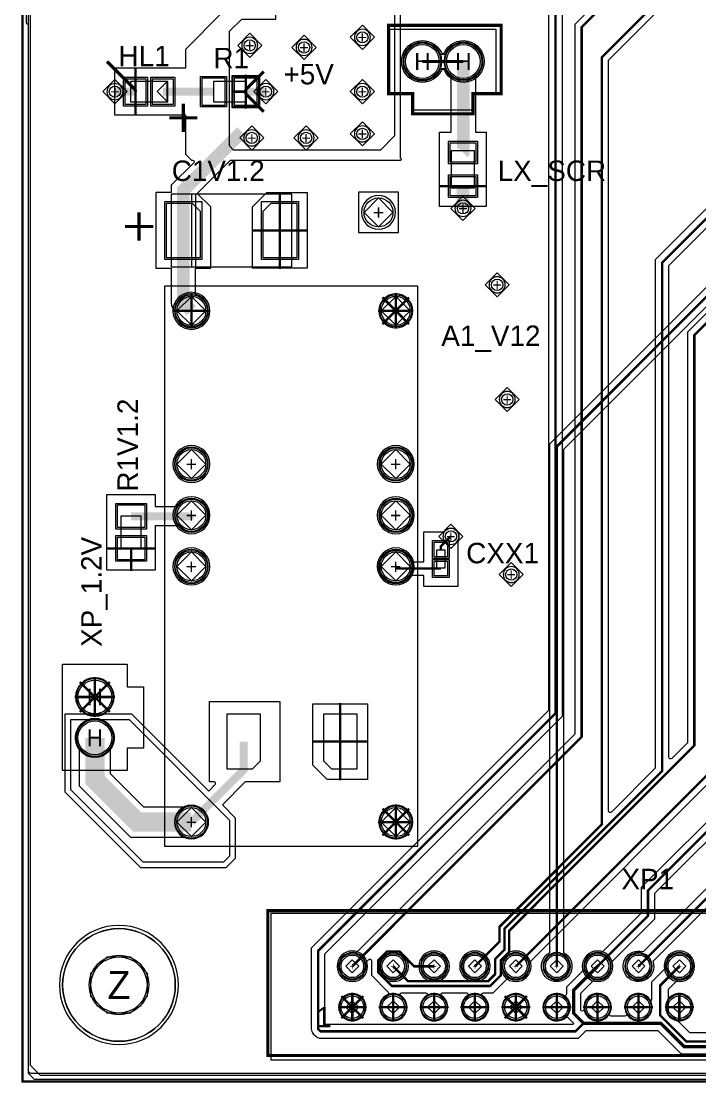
# Model space of a CAD drawing. Extents: x 0 to 245, y 0 to 119.
# Drawn here: x -0.1 to 42.1, y -0.2 to 65.8 of the extents above; entities that cross this region are included whole.
import ezdxf
from ezdxf.enums import TextEntityAlignment as Align

# ---------------------------------------------------------------- set-up
doc = ezdxf.new("R2010")
doc.units = 0
for name, color, linetype in [('BOARD_GEOMETRY_OUTLINE', 2, 'CONTINUOUS'), ('BOARD_GEOMETRY_SOLDERMASK_TOP', 1, 'CONTINUOUS'), ('ETCH_BOTTOM', 6, 'CONTINUOUS'), ('ETCH_GND', 4, 'CONTINUOUS'), ('ETCH_PWR', 5, 'CONTINUOUS'), ('ETCH_TOP', 3, 'CONTINUOUS'), ('MANUFACTURING_NCLEGEND-1-4', 9, 'CONTINUOUS'), ('MANUFACTURING_NO_PROBE_TOP', 7, 'CONTINUOUS'), ('PACKAGE_GEOMETRY_ASSEMBLY_TOP', 11, 'CONTINUOUS'), ('PIN_BOTTOM', 20, 'CONTINUOUS'), ('PIN_GND', 18, 'CONTINUOUS'), ('PIN_PWR', 19, 'CONTINUOUS'), ('PIN_SOLDERMASK_TOP', 16, 'CONTINUOUS'), ('PIN_TOP', 17, 'CONTINUOUS'), ('REF_DES_SILKSCREEN_TOP', 21, 'CONTINUOUS'), ('ROUTE_KEEPOUT_ALL', 23, 'CONTINUOUS'), ('VIA_CLASS_BOTTOM', 31, 'CONTINUOUS'), ('VIA_CLASS_GND', 29, 'CONTINUOUS'), ('VIA_CLASS_PWR', 30, 'CONTINUOUS'), ('VIA_CLASS_TOP', 28, 'CONTINUOUS')]:
    doc.layers.add(name, color=color, linetype=linetype)

# ---------------------------------------------------------------- blocks, each defined once
blk = doc.blocks.new('FIGURE_DIAMOND')
at = {"layer": 'CDN_FIGURES'}
blk.add_lwpolyline([(-0.5, 0), (0, 0.5), (0.5, 0), (0, -0.5)], close=True, dxfattribs=at)
blk = doc.blocks.new('FIGURE_CIRCLE')
at = {"layer": 'CDN_FIGURES'}
blk.add_circle((0, 0), 0.5, dxfattribs=at)
blk = doc.blocks.new('FIGURE_OCT')
at = {"layer": 'CDN_FIGURES'}
blk.add_lwpolyline([(-0.5, -0.2071), (-0.5, 0.2071), (-0.2071, 0.5), (0.2071, 0.5), (0.5, 0.2071), (0.5, -0.2071), (0.2071, -0.5), (-0.2071, -0.5)], close=True, dxfattribs=at)

msp = doc.modelspace()

# ---------------------------------------------------------------- linework, layer by layer
at = {"layer": 'BOARD_GEOMETRY_OUTLINE', "const_width": 0.15}
msp.add_lwpolyline([(112.2, 118.08), (0, 118.08), (0, -0.12), (112.2, -0.12)], close=True, dxfattribs=at)
at = {"layer": 'BOARD_GEOMETRY_SOLDERMASK_TOP'}
msp.add_lwpolyline([(20.875, 55.125), (20.875, 52.625), (23.375, 52.625), (23.375, 55.125)], close=True, dxfattribs=at)
msp.add_lwpolyline([(20.875, 55.125), (20.875, 52.625), (23.375, 52.625), (23.375, 55.125)], close=True, dxfattribs=at)
at = {"layer": 'ETCH_BOTTOM'}
msp.add_lwpolyline([(72.5249, 0.375), (0.5, 0.375), (0.375, 0.5), (0.375, 78.1499), (17.1001, 78.1499), (19.3999, 75.8501), (19.3999, 67.48), (19.5, 67.3799), (19.5, 67.125), (20.125, 66.5), (20.3799, 66.5), (20.48, 66.3999), (31.145, 66.3999), (31.2451, 66.5), (31.375, 66.5), (34.75, 69.875), (34.75, 108.625), (37.0249, 110.8999), (62.1001, 110.8999)], dxfattribs=at)
for points in [[(14.125, 64.7501, 1), (14.125, 63.7499, 1)], [(21.125, 65.2501, 1), (21.125, 64.2499, 1)], [(17.5, 64.6251, 1), (17.5, 63.6249, 1)], [(26.0331, 62.7002, -4.507415), (26.0331, 63.7998, 0.636779), (26.2169, 63.7998, -4.507415), (26.2169, 62.7002, 0.636779), (26.0331, 62.7002)], [(15.125, 61.8751, 1), (15.125, 60.8749, 1)], [(21.125, 61.8751, 1), (21.125, 60.8749, 1)], [(14.25, 59.0001, 1), (14.25, 57.9999, 1)], [(17.625, 59.0001, 1), (17.625, 57.9999, 1)], [(21.125, 59.2501, 1), (21.125, 58.2499, 1)], [(33.6517, 7.8759, -3.954035), (32.7483, 7.8759), (32.7749, 7.8902), (32.7749, 39.5011), (48.6379, 55.3641), (48.6414, 55.3773, -1.740893), (49.2523, 54.7664), (49.2391, 54.7629), (33.6251, 39.1489), (33.6251, 7.8902)], [(10.5, 48.9101, 1), (10.5, 46.6099, 1)], [(10.5, 39.3901, 1), (10.5, 37.0899, 1)], [(23.2, 39.3901, 1), (23.2, 37.0899, 1)], [(10.5, 36.2101, 1), (10.5, 33.9099, 1)], [(23.2, 36.2101, 1), (23.2, 33.9099, 1)], [(26.625, 34.2501, 1), (26.625, 33.2499, 1)], [(10.5, 33.0301, 1), (10.5, 30.7299, 1)], [(23.2, 33.0301, 1), (23.2, 30.7299, 1)], [(12.645, 13.1499), (7.355, 13.1499), (2.6499, 17.855), (2.6499, 22.7251), (6.77, 22.7251), (11.5732, 17.9219), (11.9782, 18.3269, 0.668179), (11.9065, 18.5), (11.625, 18.5), (11.625, 23.5), (16, 23.5), (16, 18.5), (13.8487, 18.5), (12.4219, 17.0732), (13.2251, 16.27), (13.2251, 13.73)], [(39.1904, 7.3116, -3.953621), (38.5516, 7.9504), (38.5806, 7.9418), (52.5639, 21.9251), (57.4862, 21.9251), (57.4981, 21.932, -1.740689), (57.4981, 21.068), (57.4862, 21.0749), (52.9161, 21.0749), (39.1818, 7.3406)], [(6, 9.5802, 1), (6, 2.1798, 1)], [(20.5, 7.9901, 1), (20.5, 6.0899, 1)], [(23.04, 7.9901, 1), (23.04, 6.0899, 1)], [(25.58, 7.9901, 1), (25.58, 6.0899, 1)], [(28.12, 7.9901, 1), (28.12, 6.0899, 1)], [(30.66, 7.9901, 1), (30.66, 6.0899, 1)], [(35.74, 7.9901, 1), (35.74, 6.0899, 1)], [(40.82, 7.9901, 1), (40.82, 6.0899, 1)]]:
    msp.add_lwpolyline(points, format="xyb", close=True, dxfattribs=at)
for points, const_width in [([(33.2, 7.04), (33.2, 39.325), (49.125, 55.25)], 0.15), ([(19.75, 21), (19.75, 23.4008)], 0.15), ([(13.75, 21), (13.75, 19.25), (10.5, 16)], 0.5), ([(57.75, 21.5), (52.74, 21.5), (38.28, 7.04)], 0.15), ([(17.9992, 21), (19.75, 21)], 0.15), ([(19.75, 21), (21.5008, 21)], 0.15), ([(19.75, 18.5992), (19.75, 21)], 0.15)]:
    msp.add_lwpolyline(points, dxfattribs=dict(at, const_width=const_width))
for points in [[(21.4501, 18.6499), (18.9307, 18.6499), (18.0499, 19.5307), (18.0499, 23.3501), (21.4501, 23.3501)], [(3, 18), (3, 22.375), (6.625, 22.375), (12.875, 16.125), (12.875, 13.875), (12.5, 13.5), (7.5, 13.5)]]:
    msp.add_lwpolyline(points, close=True, dxfattribs=at)
at = {"layer": 'ETCH_GND'}
msp.add_lwpolyline([(72.5, 0.375), (1, 0.375), (0.5, 0.875), (0.5, 77.5), (1.125, 78.125), (17.125, 78.125), (19.5, 75.75), (19.5, 67.125), (20.25, 66.375), (31.125, 66.375), (34.625, 69.875), (34.625, 108.5), (37.25, 111.125), (61.875, 111.125)], dxfattribs=at)
for points in [[(14.125, 64.7501, 1), (14.125, 63.7499, 1)], [(21.125, 65.2501, 1), (21.125, 64.2499, 1)], [(17.5, 64.6251, 1), (17.5, 63.6249, 1)], [(24.855, 64.4501, 1), (24.855, 62.0499, 1)], [(27.395, 64.4501, 1), (27.395, 62.0499, 1)], [(15.125, 61.8751, 1), (15.125, 60.8749, 1)], [(21.125, 61.8751, 1), (21.125, 60.8749, 1)], [(14.25, 59.0001, 1), (14.25, 57.9999, 1)], [(17.625, 59.0001, 1), (17.625, 57.9999, 1)], [(21.125, 59.2501, 1), (21.125, 58.2499, 1)], [(10.5, 48.8101, 1), (10.5, 46.7099, 1)], [(23.2, 48.8101, 1), (23.2, 46.7099, 1)], [(10.5, 39.2901, 1), (10.5, 37.1899, 1)], [(23.2, 39.2901, 1), (23.2, 37.1899, 1)], [(10.5, 36.1101, 1), (10.5, 34.0099, 1)], [(23.2, 36.1101, 1), (23.2, 34.0099, 1)], [(26.625, 34.2501, 1), (26.625, 33.2499, 1)], [(10.5, 32.9301, 1), (10.5, 30.8299, 1)], [(23.2, 32.9301, 1), (23.2, 30.8299, 1)], [(4.5, 24.9701, 1), (4.5, 22.5699, 1)], [(4.5, 22.4301, 1), (4.5, 20.0299, 1)], [(10.5, 17.0501, 1), (10.5, 14.9499, 1)], [(23.2, 17.0501, 1), (23.2, 14.9499, 1)], [(6, 9.3802, 1), (6, 2.3798, 1)], [(20.5, 7.8901, 1), (20.5, 6.1899, 1)], [(23.04, 7.8901, 1), (23.04, 6.1899, 1)], [(25.58, 7.8901, 1), (25.58, 6.1899, 1)], [(28.12, 7.8901, 1), (28.12, 6.1899, 1)], [(30.66, 7.8901, 1), (30.66, 6.1899, 1)], [(33.2, 7.8901, 1), (33.2, 6.1899, 1)], [(35.74, 7.8901, 1), (35.74, 6.1899, 1)], [(38.28, 7.8901, 1), (38.28, 6.1899, 1)], [(40.82, 7.8901, 1), (40.82, 6.1899, 1)], [(20.5, 5.3501, 1), (20.5, 3.6499, 1)], [(23.04, 5.3501, 1), (23.04, 3.6499, 1)], [(25.58, 5.3501, 1), (25.58, 3.6499, 1)], [(28.12, 5.3501, 1), (28.12, 3.6499, 1)], [(30.66, 5.3501, 1), (30.66, 3.6499, 1)], [(33.2, 5.3501, 1), (33.2, 3.6499, 1)], [(35.74, 5.3501, 1), (35.74, 3.6499, 1)], [(38.28, 5.3501, 1), (38.28, 3.6499, 1)], [(40.82, 5.3501, 1), (40.82, 3.6499, 1)]]:
    msp.add_lwpolyline(points, format="xyb", close=True, dxfattribs=at)
at = {"layer": 'ETCH_GND', "const_width": 0.15}
for points in [[(23.2, 47.76), (23.2, 48.8608)], [(22.0992, 47.76), (23.2, 47.76)], [(23.2, 47.76), (24.3008, 47.76)], [(23.2, 46.6592), (23.2, 47.76)], [(4.5, 23.77), (4.5, 25.0208)], [(3.2492, 23.77), (4.5, 23.77)], [(4.5, 23.77), (5.7508, 23.77)], [(4.5, 22.5192), (4.5, 23.77)], [(23.2, 16), (23.2, 17.1008)], [(22.0992, 16), (23.2, 16)], [(23.2, 16), (24.3008, 16)], [(23.2, 14.8992), (23.2, 16)], [(20.5, 4.5), (20.5, 5.4008)], [(23.04, 4.5), (23.04, 5.4008)], [(25.58, 4.5), (25.58, 5.4008)], [(28.12, 4.5), (28.12, 5.4008)], [(30.66, 4.5), (30.66, 5.4008)], [(33.2, 4.5), (33.2, 5.4008)], [(35.74, 4.5), (35.74, 5.4008)], [(38.28, 4.5), (38.28, 5.4008)], [(40.82, 4.5), (40.82, 5.4008)], [(19.5992, 4.5), (20.5, 4.5)], [(20.5, 4.5), (21.4008, 4.5)], [(20.5, 3.5992), (20.5, 4.5)], [(22.1392, 4.5), (23.04, 4.5)], [(23.04, 4.5), (23.9408, 4.5)], [(23.04, 3.5992), (23.04, 4.5)], [(24.6792, 4.5), (25.58, 4.5)], [(25.58, 4.5), (26.4808, 4.5)], [(25.58, 3.5992), (25.58, 4.5)], [(27.2192, 4.5), (28.12, 4.5)], [(28.12, 4.5), (29.0208, 4.5)], [(28.12, 3.5992), (28.12, 4.5)], [(29.7592, 4.5), (30.66, 4.5)], [(30.66, 4.5), (31.5608, 4.5)], [(30.66, 3.5992), (30.66, 4.5)], [(32.2992, 4.5), (33.2, 4.5)], [(33.2, 4.5), (34.1008, 4.5)], [(33.2, 3.5992), (33.2, 4.5)], [(34.8392, 4.5), (35.74, 4.5)], [(35.74, 4.5), (36.6408, 4.5)], [(35.74, 3.5992), (35.74, 4.5)], [(37.3792, 4.5), (38.28, 4.5)], [(38.28, 4.5), (39.1808, 4.5)], [(38.28, 3.5992), (38.28, 4.5)], [(39.9192, 4.5), (40.82, 4.5)], [(40.82, 4.5), (41.7208, 4.5)], [(40.82, 3.5992), (40.82, 4.5)]]:
    msp.add_lwpolyline(points, dxfattribs=at)
at = {"layer": 'ETCH_PWR'}
msp.add_lwpolyline([(70.5, 0), (0.75, 0), (0.375, 0.375), (0.375, 65.5), (0.25, 65.625), (0.25, 73.875), (0.375, 74), (30.2644, 74), (30.276, 73.9655, 0.7186), (31.224, 73.9655), (31.2356, 74), (38.875, 74), (39.5, 74.625), (39.5, 100.625), (41.875, 103), (45.8699, 103, 0.0051)], format="xyb", dxfattribs=at)
for points in [[(24.855, 64.4501, 1), (24.855, 62.0499, 1)], [(27.395, 64.4501, 1), (27.395, 62.0499, 1)], [(5.75, 61.8751, 1), (5.75, 60.8749, 1)], [(22.125, 54.9251, 1), (22.125, 52.8249, 1)], [(27.375, 54.6251, 1), (27.375, 53.6249, 1)], [(29.5, 49.8751, 1), (29.5, 48.8749, 1)], [(10.5, 48.8101, 1), (10.5, 46.7099, 1)], [(23.2, 48.8101, 1), (23.2, 46.7099, 1)], [(30.125, 42.7501, 1), (30.125, 41.7499, 1)], [(10.5, 39.2901, 1), (10.5, 37.1899, 1)], [(23.2, 39.2901, 1), (23.2, 37.1899, 1)], [(10.5, 36.1101, 1), (10.5, 34.0099, 1)], [(23.2, 36.1101, 1), (23.2, 34.0099, 1)], [(10.5, 32.9301, 1), (10.5, 30.8299, 1)], [(23.2, 32.9301, 1), (23.2, 30.8299, 1)], [(30.375, 31.8751, 1), (30.375, 30.8749, 1)], [(4.5, 24.9701, 1), (4.5, 22.5699, 1)], [(4.5, 22.4301, 1), (4.5, 20.0299, 1)], [(10.5, 17.0501, 1), (10.5, 14.9499, 1)], [(23.2, 17.0501, 1), (23.2, 14.9499, 1)], [(6, 9.3802, 1), (6, 2.3798, 1)], [(20.5, 7.8901, 1), (20.5, 6.1899, 1)], [(23.04, 7.8901, 1), (23.04, 6.1899, 1)], [(25.58, 7.8901, 1), (25.58, 6.1899, 1)], [(28.12, 7.8901, 1), (28.12, 6.1899, 1)], [(30.66, 7.8901, 1), (30.66, 6.1899, 1)], [(33.2, 7.8901, 1), (33.2, 6.1899, 1)], [(35.74, 7.8901, 1), (35.74, 6.1899, 1)], [(38.28, 7.8901, 1), (38.28, 6.1899, 1)], [(40.82, 7.8901, 1), (40.82, 6.1899, 1)], [(20.5, 5.3501, 1), (20.5, 3.6499, 1)], [(23.04, 5.3501, 1), (23.04, 3.6499, 1)], [(25.58, 5.3501, 1), (25.58, 3.6499, 1)], [(28.12, 5.3501, 1), (28.12, 3.6499, 1)], [(30.66, 5.3501, 1), (30.66, 3.6499, 1)], [(33.2, 5.3501, 1), (33.2, 3.6499, 1)], [(35.74, 5.3501, 1), (35.74, 3.6499, 1)], [(38.28, 5.3501, 1), (38.28, 3.6499, 1)], [(40.82, 5.3501, 1), (40.82, 3.6499, 1)]]:
    msp.add_lwpolyline(points, format="xyb", close=True, dxfattribs=at)
at = {"layer": 'ETCH_PWR', "const_width": 0.15}
for points in [[(10.5, 47.76), (10.5, 48.8608)], [(9.3992, 47.76), (10.5, 47.76)], [(10.5, 47.76), (11.6008, 47.76)], [(10.5, 46.6592), (10.5, 47.76)]]:
    msp.add_lwpolyline(points, dxfattribs=at)
at = {"layer": 'ETCH_TOP'}
for points, const_width in [([(57.25, 95.125), (56.875, 94.75), (50.875, 94.75), (46.0623, 89.9373), (46.0623, 79.5623), (33.125, 66.625), (33.125, 22.75), (18.375, 8), (18.375, 3.15), (18.525, 3), (34.375, 3), (34.875, 3.5)], 0.15), ([(48.125, 65.96), (48.96, 65.96), (49.5, 66.5), (49.5, 72.725), (49.1, 73.125), (42.5, 73.125), (34.75, 65.375), (34.75, 21.29), (20.5, 7.04)], 0.15), ([(28.12, 7.04), (29.6499, 8.5699), (29.6499, 9.4985), (36, 15.8486), (36, 63.5), (39.73, 67.23), (48.125, 67.23)], 0.15), ([(7.025, 61.475), (5.25, 63.25)], 0.2), ([(24.855, 63.25), (27.395, 63.25)], 0.2), ([(27.395, 63.25), (27.395, 57.62), (27.375, 57.6)], 0.8), ([(7.025, 61.475), (7.025, 62.8758)], 0.15), ([(13.875, 61.5), (15, 62.625)], 0.2), ([(13.875, 61.5), (13.875, 62.4258)], 0.15), ([(7.025, 61.375), (5.75, 61.375)], 0.5), ([(7.025, 61.375), (7.025, 61.475)], 0.2), ([(7.025, 59.8742), (7.025, 61.375)], 0.15), ([(8.725, 61.375), (11.875, 61.375)], 0.5), ([(12.9742, 61.375), (13.875, 61.375)], 0.15), ([(13.875, 61.375), (15.125, 61.375)], 0.5), ([(13.875, 61.375), (13.875, 61.5)], 0.2), ([(13.875, 61.375), (13.875, 61.25)], 0.2), ([(13.875, 61.25), (15, 60.125)], 0.2), ([(13.875, 60.3242), (13.875, 61.25)], 0.15), ([(10, 52.75), (10, 55.25), (13.625, 58.875)], 0.8), ([(25.8742, 55.5), (27.375, 55.5)], 0.15), ([(27.375, 55.5), (27.375, 54.125)], 0.8), ([(27.375, 55.5), (28.8758, 55.5)], 0.15), ([(16, 52.75), (16, 55.1508)], 0.15), ([(23.04, 7.04), (23.965, 6.115), (28.9407, 6.115), (29.375, 6.5493), (29.375, 7.5), (29.95, 8.075), (29.95, 9.3743), (39.75, 19.1743), (39.75, 50.75), (42.96, 53.96), (55, 53.96)], 0.15), ([(10, 52.75), (10, 48.26), (10.5, 47.76)], 0.8), ([(14.2492, 52.75), (16, 52.75)], 0.15), ([(16, 52.75), (17.7508, 52.75)], 0.15), ([(16, 50.3492), (16, 52.75)], 0.15), ([(25.58, 7.04), (24.3483, 7.04), (23.4233, 7.965), (22.6567, 7.965), (22.115, 7.4233), (22.115, 6.6567), (22.9567, 5.815), (29.065, 5.815), (29.735, 6.485), (29.735, 7.4233), (30.25, 7.9383), (30.25, 9.25), (41.75, 20.75), (41.75, 46.25), (45.5, 50), (50.875, 50), (52.125, 48.75), (52.125, 47.5)], 0.15), ([(23.2, 47.76), (23.2, 48.8608)], 0.15), ([(22.3708, 48.5892), (23.2, 47.76)], 0.15), ([(23.2, 47.76), (24.0292, 48.5892)], 0.15), ([(22.0992, 47.76), (23.2, 47.76)], 0.15), ([(22.3708, 46.9308), (23.2, 47.76)], 0.15), ([(23.2, 47.76), (24.0292, 46.9308)], 0.15), ([(23.2, 47.76), (24.3008, 47.76)], 0.15), ([(23.2, 46.6592), (23.2, 47.76)], 0.15), ([(30.66, 7.04), (43.375, 19.755), (43.375, 43), (45.375, 45), (50.375, 45)], 0.15), ([(35.74, 7.04), (38.875, 10.175), (38.875, 11.75), (44.625, 17.5), (44.625, 33.625), (47.375, 36.375), (52.125, 36.375)], 0.15), ([(6.75, 35), (10.44, 35), (10.5, 35.06)], 0.5), ([(26, 32.93), (26, 33.125), (26.625, 33.75)], 0.15), ([(5.1992, 33), (6.75, 33)], 0.15), ([(6.75, 33), (8.3008, 33)], 0.15), ([(6.75, 31.5992), (6.75, 33)], 0.15), ([(26, 31.75), (23.33, 31.75), (23.2, 31.88)], 0.15), ([(4.5, 23.77), (4.5, 25.0208)], 0.15), ([(3.5648, 24.7052), (4.5, 23.77)], 0.15), ([(4.5, 23.77), (5.4352, 24.7052)], 0.15), ([(3.2492, 23.77), (4.5, 23.77)], 0.15), ([(3.5648, 22.8348), (4.5, 23.77)], 0.15), ([(4.5, 23.77), (5.4352, 22.8348)], 0.15), ([(4.5, 23.77), (5.7508, 23.77)], 0.15), ([(4.5, 22.5192), (4.5, 23.77)], 0.15), ([(10.5, 16), (7.125, 16), (4.5, 18.625), (4.5, 21.23)], 1.2), ([(23.2, 16), (23.2, 17.1008)], 0.15), ([(22.3708, 16.8292), (23.2, 16)], 0.15), ([(23.2, 16), (24.0292, 16.8292)], 0.15), ([(22.0992, 16), (23.2, 16)], 0.15), ([(22.3708, 15.1708), (23.2, 16)], 0.15), ([(23.2, 16), (24.0292, 15.1708)], 0.15), ([(23.2, 16), (24.3008, 16)], 0.15), ([(23.2, 14.8992), (23.2, 16)], 0.15), ([(40.82, 7.04), (39.625, 5.845), (39.625, 4), (41.25, 2.375), (58.5, 2.375), (59.5, 3.375), (59.5, 5.625), (63.605, 9.73), (69.875, 9.73)], 0.15), ([(34.875, 3.5), (39.6653, 3.5), (41.1153, 2.05), (58.6347, 2.05), (59.825, 3.2403), (59.825, 5.325), (63, 8.5), (65.5, 8.5)], 0.2), ([(35.74, 7.04), (34.25, 5.55), (34.25, 4.125), (34.875, 3.5)], 0.2), ([(20.5, 4.5), (20.5, 5.4008)], 0.15), ([(30.66, 4.5), (30.66, 5.4008)], 0.15), ([(19.8122, 5.1878), (20.5, 4.5)], 0.15), ([(20.5, 4.5), (21.1878, 5.1878)], 0.15), ([(29.9722, 5.1878), (30.66, 4.5)], 0.15), ([(30.66, 4.5), (31.3478, 5.1878)], 0.15), ([(19.5992, 4.5), (20.5, 4.5)], 0.15), ([(19.8122, 3.8122), (20.5, 4.5)], 0.15), ([(20.5, 4.5), (21.1878, 3.8122)], 0.15), ([(20.5, 4.5), (21.4008, 4.5)], 0.15), ([(20.5, 3.5992), (20.5, 4.5)], 0.15), ([(29.7592, 4.5), (30.66, 4.5)], 0.15), ([(29.9722, 3.8122), (30.66, 4.5)], 0.15), ([(30.66, 4.5), (31.3478, 3.8122)], 0.15), ([(30.66, 4.5), (31.5608, 4.5)], 0.15), ([(30.66, 3.5992), (30.66, 4.5)], 0.15)]:
    msp.add_lwpolyline(points, dxfattribs=dict(at, const_width=const_width))
for points in [[(45.6372, 79.7384), (32.6999, 66.8011), (32.6999, 22.9261), (17.9499, 8.1761), (17.9499, 3.15, 0.198912), (18.0744, 2.8494), (18.2244, 2.6994, 0.198912), (18.525, 2.5749), (34.5511, 2.5749), (35.0261, 3.0499), (39.4789, 3.0499), (40.9289, 1.5999), (58.8211, 1.5999)], [(44.1999, 17.6761), (38.4499, 11.9261), (38.4499, 10.3511), (35.9603, 7.8615), (35.9329, 7.8679, 0.54121), (34.9044, 6.884), (34.9053, 6.8794), (34.9062, 6.8746), (34.9114, 6.848), (33.7999, 5.7364), (33.7999, 5.3105, -0.586545), (33.6454, 5.2241, 2.030018), (33.7852, 3.8834), (33.821, 3.9174), (34.2561, 3.4823), (34.1989, 3.4251), (18.8001, 3.4251), (18.8001, 7.8239), (33.5501, 22.5739), (33.5501, 66.4489), (46.4874, 79.3862)], [(42.3239, 73.5501), (34.3249, 65.5511), (34.3249, 21.4661), (20.7203, 7.8615), (20.6929, 7.8679, 3.50077), (21.3279, 7.2329), (21.3215, 7.2603), (21.5168, 7.4556, -0.668179), (21.6899, 7.3839), (21.6899, 6.4806), (22.7281, 5.4424, -0.527326), (22.6973, 5.2779, 3.879962), (23.5158, 5.2045, -0.739514), (23.5726, 5.3899), (25.0474, 5.3899, -0.739514), (25.1042, 5.2045, 3.267384), (26.0558, 5.2045, -0.739514), (26.1126, 5.3899), (27.5874, 5.3899, -0.739514), (27.6442, 5.2045, 3.267384), (28.5958, 5.2045, -0.739514), (28.6526, 5.3899), (29.2411, 5.3899), (30.185, 6.3338), (30.219, 6.3132, 0.664172), (31.4879, 7.2329), (31.4815, 7.2603), (43.8001, 19.5789)], [(12.3749, 66.2499), (10.125, 64), (10.125, 62.8251), (5.7249, 62.8251), (5.7249, 59.9249), (10.125, 59.9249), (10.125, 57.5), (10.5, 57.125), (10.5694, 57.125, -0.668179), (10.6411, 56.9519), (9.2499, 55.5607), (9.2499, 55.1001), (8.2999, 55.1001), (8.2999, 50.3999), (9.2499, 50.3999), (9.2499, 48.26, 0.189114), (9.4499, 47.75, 1.996914), (10.7869, 48.7701), (10.7501, 48.7806), (10.7501, 50.3999), (11.7001, 50.3999), (11.7001, 54.2193), (10.8651, 55.0543), (12.9358, 57.125), (23.5024, 57.125, 0.668179), (23.5383, 57.2117), (23.5, 57.25), (23.5, 69.875)], [(42.7839, 54.3851), (39.3249, 50.9261), (39.3249, 19.3504), (36.5982, 16.6237, -0.668179), (36.4251, 16.6954), (36.4251, 63.3239), (39.9061, 66.8049), (46.6749, 66.8049)], [(45.3239, 50.4251), (41.3249, 46.4261), (41.3249, 20.9261), (40.3482, 19.9494, -0.668179), (40.1751, 20.0211), (40.1751, 50.5739), (43.1361, 53.5349)], [(58.2825, 2.9), (41.4675, 2.9), (40.15, 4.2175), (40.15, 5.6275), (40.7181, 6.1957), (40.7418, 6.1935, 2.768358), (39.9735, 6.9618), (39.9757, 6.9381), (39.1, 6.0625), (39.1, 4.969, -0.75761), (39.0058, 4.9425, 0.972168), (37.5303, 4.0993, -0.566382), (37.4408, 3.9501), (36.5792, 3.9501, -0.566382), (36.4897, 4.0993, 1.387372), (34.8998, 4.3708, -0.724794), (34.7279, 4.2837), (34.7001, 4.3114), (34.7001, 5.3636), (35.548, 6.2114), (35.5746, 6.2062, 0.544855), (36.5679, 7.2329), (36.5615, 7.2603), (39.3001, 9.9989), (39.3001, 11.5739), (45.0501, 17.3239)]]:
    msp.add_lwpolyline(points, format="xyb", dxfattribs=at)
msp.add_lwpolyline([(74.5, 0.25), (1.125, 0.25), (0.5, 0.875), (0.5, 76.75)], dxfattribs=at)
for points in [[(15.75, 74.5), (16.125, 74.875), (17.75, 74.875), (17.875, 74.75), (17.875, 70.625), (18.25, 70.25), (20.375, 70.25), (21, 69.625), (23.125, 69.625), (23.125, 58.625), (22.25, 57.75), (13.125, 57.75), (12.875, 58), (12.875, 65.125), (13.625, 65.875), (15.75, 65.875)], [(14.7251, 60.3749), (13.0249, 60.3749), (13.0249, 62.3751), (14.7251, 62.3751)], [(17.7001, 50.3999), (14.2999, 50.3999), (14.2999, 54.2193), (15.1807, 55.1001), (17.7001, 55.1001)]]:
    msp.add_lwpolyline(points, close=True, dxfattribs=at)
for points in [[(28.8251, 54.2499), (25.9249, 54.2499), (25.9249, 58.8501), (26.6449, 58.8501), (26.6449, 62.3129), (26.6267, 62.3281, -0.116545), (26.2953, 62.7695), (26.282, 62.7999), (25.968, 62.7999), (25.9547, 62.7695, -4.786247), (25.9547, 63.7305), (25.968, 63.7001), (26.282, 63.7001), (26.2953, 63.7305, -1.26384), (28.1633, 62.3281), (28.1451, 62.3129), (28.1451, 58.8501), (28.8251, 58.8501)], [(23.2, 48.8101, 1), (23.2, 46.7099, 1)], [(10.5, 39.2901, 1), (10.5, 37.1899, 1)], [(23.2, 39.2901, 1), (23.2, 37.1899, 1)], [(8.2501, 31.6499), (5.2499, 31.6499), (5.2499, 36.3501), (8.2501, 36.3501), (8.2501, 35.6001), (9.599, 35.6001), (9.614, 35.6236, -3.046755), (9.6982, 34.3819), (9.683, 34.3999), (8.2501, 34.3999)], [(23.2, 36.1101, 1), (23.2, 34.0099, 1)], [(27.0601, 30.6399), (24.9399, 30.6399), (24.9399, 31.3249), (24.0918, 31.3249), (24.0768, 31.3021, -4.357468), (24.1969, 32.2099), (24.2084, 32.1751), (24.9399, 32.1751), (24.9399, 34.0401), (26.2169, 34.0401), (26.2321, 34.0594, -0.485362), (27.0179, 34.0594), (27.0331, 34.0401), (27.0601, 34.0401), (27.0601, 33.9969), (27.0661, 33.9857, -0.250419), (27.0661, 33.5143), (27.0601, 33.5031)], [(10.5, 32.9301, 1), (10.5, 30.8299, 1)], [(4.5, 24.9701, 1), (4.5, 22.5699, 1)], [(10.0627, 16.9547, -1.557963), (10.0627, 15.0453), (10.0526, 15.0499), (6.7315, 15.0499), (3.5499, 18.2315), (3.5499, 20.4966), (3.5398, 20.5101, -1.999583), (5.4602, 20.5101), (5.4501, 20.4966), (5.4501, 19.0185), (7.5185, 16.9501), (10.0526, 16.9501)], [(23.2, 17.0501, 1), (23.2, 14.9499, 1)], [(9.7002, 5.88, 1), (2.2998, 5.88, 1)], [(34.0501, 7.04, 1), (32.3499, 7.04, 1)], [(39.1301, 7.04, 1), (37.4299, 7.04, 1)], [(21.3501, 4.5, 1), (19.6499, 4.5, 1)], [(31.5101, 4.5, 1), (29.8099, 4.5, 1)], [(41.6701, 4.5, 1), (39.9699, 4.5, 1)]]:
    msp.add_lwpolyline(points, format="xyb", close=True, dxfattribs=at)
at = {"layer": 'MANUFACTURING_NO_PROBE_TOP', "const_width": 0.2}
for points in [[(22.75, 65.5), (29.75, 65.5), (29.75, 61.25), (28, 61.25), (28, 60), (24.25, 60), (24.25, 61.25), (22.75, 61.25)], [(15.25, 10.5), (15.25, 1.5), (61.5, 1.5), (61.5, 10.5)]]:
    msp.add_lwpolyline(points, close=True, dxfattribs=at)
for points in [[(10, 60.625), (10, 58.875)], [(9.125, 59.75), (10.875, 59.75)], [(7.25, 53.875), (7.25, 52.125)], [(6.375, 53), (8.125, 53)]]:
    msp.add_lwpolyline(points, dxfattribs=at)
at = {"layer": 'PACKAGE_GEOMETRY_ASSEMBLY_TOP'}
for points in [[(22.825, 65.25), (29.425, 65.25), (29.425, 61.25), (28.025, 61.25), (28.025, 60.23), (24.225, 60.23), (24.225, 61.25), (22.825, 61.25)], [(9.025, 62), (6.725, 62), (6.725, 60.75), (9.025, 60.75)], [(11.875, 60.75), (13.875, 60.75), (13.875, 62), (11.875, 62)], [(8.975, 61.975), (8.975, 60.775), (8.375, 61.375)], [(28.1, 55.4), (28.1, 57.7), (26.65, 57.7), (26.65, 55.4)], [(9.25, 50.5), (16.75, 50.5), (16.75, 55), (9.25, 55)], [(8.825, 14.5), (24.575, 14.5), (24.575, 49.3), (8.825, 49.3)], [(6.125, 35), (6.125, 33), (7.375, 33), (7.375, 35)], [(26.275, 31.79), (26.275, 32.89), (25.725, 32.89), (25.725, 31.79)], [(2.5, 19.2), (2.5, 25.8), (6.5, 25.8), (6.5, 24.4), (7.52, 24.4), (7.52, 20.6), (6.5, 20.6), (6.5, 19.2)], [(61.13, 1.22), (61.13, 10.32), (15.43, 10.32), (15.43, 1.22)]]:
    msp.add_lwpolyline(points, close=True, dxfattribs=at)
for points in [[(10.5, 55), (10.5, 50.5)], [(10.75, 55), (10.75, 50.5)]]:
    msp.add_lwpolyline(points, dxfattribs=at)
at = {"layer": 'PIN_BOTTOM'}
for points in [[(12.7, 22.7), (12.7, 19.3), (14.3, 19.3), (14.8, 19.8), (14.8, 22.7)], [(18.7, 22.7), (18.7, 19.8), (19.2, 19.3), (20.8, 19.3), (20.8, 22.7)]]:
    msp.add_lwpolyline(points, close=True, dxfattribs=at)
for centre, radius in [((24.855, 63.25), 1.05), ((27.395, 63.25), 1.05), ((10.5, 47.76), 0.9), ((23.2, 47.76), 0.9), ((10.5, 38.24), 0.9), ((23.2, 38.24), 0.9), ((10.5, 35.06), 0.9), ((23.2, 35.06), 0.9), ((10.5, 31.88), 0.9), ((23.2, 31.88), 0.9), ((4.5, 23.77), 1.05), ((4.5, 21.23), 1.05), ((10.5, 16), 0.9), ((23.2, 16), 0.9), ((6, 5.88), 1.75), ((20.5, 7.04), 0.7), ((23.04, 7.04), 0.7), ((25.58, 7.04), 0.7), ((28.12, 7.04), 0.7), ((30.66, 7.04), 0.7), ((33.2, 7.04), 0.7), ((35.74, 7.04), 0.7), ((38.28, 7.04), 0.7), ((40.82, 7.04), 0.7), ((20.5, 4.5), 0.7), ((23.04, 4.5), 0.7), ((25.58, 4.5), 0.7), ((28.12, 4.5), 0.7), ((30.66, 4.5), 0.7), ((33.2, 4.5), 0.7), ((35.74, 4.5), 0.7), ((38.28, 4.5), 0.7), ((40.82, 4.5), 0.7)]:
    msp.add_circle(centre, radius, dxfattribs=at)
at = {"layer": 'PIN_GND'}
for centre, radius in [((24.855, 63.25), 1.05), ((27.395, 63.25), 1.05), ((10.5, 47.76), 0.9), ((23.2, 47.76), 0.9), ((10.5, 38.24), 0.9), ((23.2, 38.24), 0.9), ((10.5, 35.06), 0.9), ((23.2, 35.06), 0.9), ((10.5, 31.88), 0.9), ((23.2, 31.88), 0.9), ((4.5, 23.77), 1.05), ((4.5, 21.23), 1.05), ((10.5, 16), 0.9), ((23.2, 16), 0.9), ((6, 5.88), 1.75), ((20.5, 7.04), 0.7), ((23.04, 7.04), 0.7), ((25.58, 7.04), 0.7), ((28.12, 7.04), 0.7), ((30.66, 7.04), 0.7), ((33.2, 7.04), 0.7), ((35.74, 7.04), 0.7), ((38.28, 7.04), 0.7), ((40.82, 7.04), 0.7), ((20.5, 4.5), 0.7), ((23.04, 4.5), 0.7), ((25.58, 4.5), 0.7), ((28.12, 4.5), 0.7), ((30.66, 4.5), 0.7), ((33.2, 4.5), 0.7), ((35.74, 4.5), 0.7), ((38.28, 4.5), 0.7), ((40.82, 4.5), 0.7)]:
    msp.add_circle(centre, radius, dxfattribs=at)
at = {"layer": 'PIN_PWR'}
for centre, radius in [((24.855, 63.25), 1.05), ((27.395, 63.25), 1.05), ((10.5, 47.76), 0.9), ((23.2, 47.76), 0.9), ((10.5, 38.24), 0.9), ((23.2, 38.24), 0.9), ((10.5, 35.06), 0.9), ((23.2, 35.06), 0.9), ((10.5, 31.88), 0.9), ((23.2, 31.88), 0.9), ((4.5, 23.77), 1.05), ((4.5, 21.23), 1.05), ((10.5, 16), 0.9), ((23.2, 16), 0.9), ((6, 5.88), 1.75), ((20.5, 7.04), 0.7), ((23.04, 7.04), 0.7), ((25.58, 7.04), 0.7), ((28.12, 7.04), 0.7), ((30.66, 7.04), 0.7), ((33.2, 7.04), 0.7), ((35.74, 7.04), 0.7), ((38.28, 7.04), 0.7), ((40.82, 7.04), 0.7), ((20.5, 4.5), 0.7), ((23.04, 4.5), 0.7), ((25.58, 4.5), 0.7), ((28.12, 4.5), 0.7), ((30.66, 4.5), 0.7), ((33.2, 4.5), 0.7), ((35.74, 4.5), 0.7), ((38.28, 4.5), 0.7), ((40.82, 4.5), 0.7)]:
    msp.add_circle(centre, radius, dxfattribs=at)
at = {"layer": 'PIN_SOLDERMASK_TOP'}
for points in [[(7.775, 62.275), (7.775, 60.475), (6.275, 60.475), (6.275, 62.275)], [(7.975, 60.475), (7.975, 62.275), (9.475, 62.275), (9.475, 60.475)], [(11.075, 60.425), (11.075, 62.325), (12.675, 62.325), (12.675, 60.425)], [(13.075, 60.425), (13.075, 62.325), (14.675, 62.325), (14.675, 60.425)], [(28.275, 56.9), (26.475, 56.9), (26.475, 58.3), (28.275, 58.3)], [(28.275, 54.8), (26.475, 54.8), (26.475, 56.2), (28.275, 56.2)], [(8.85, 50.95), (8.85, 54.55), (11.15, 54.55), (11.15, 50.95)], [(14.85, 50.95), (14.85, 54.55), (17.15, 54.55), (17.15, 50.95)], [(5.8, 35.8), (7.7, 35.8), (7.7, 34.2), (5.8, 34.2)], [(5.8, 33.8), (7.7, 33.8), (7.7, 32.2), (5.8, 32.2)], [(26.51, 32.37), (25.49, 32.37), (25.49, 33.49), (26.51, 33.49)], [(26.51, 31.19), (25.49, 31.19), (25.49, 32.31), (26.51, 32.31)]]:
    msp.add_lwpolyline(points, close=True, dxfattribs=at)
for centre, radius in [((24.855, 63.25), 1.15), ((27.395, 63.25), 1.15), ((10.5, 47.76), 1), ((23.2, 47.76), 1), ((10.5, 38.24), 1), ((23.2, 38.24), 1), ((10.5, 35.06), 1), ((23.2, 35.06), 1), ((10.5, 31.88), 1), ((23.2, 31.88), 1), ((4.5, 23.77), 1.15), ((4.5, 21.23), 1.15), ((10.5, 16), 1), ((23.2, 16), 1), ((6, 5.88), 1.85), ((20.5, 7.04), 0.8), ((23.04, 7.04), 0.8), ((25.58, 7.04), 0.8), ((28.12, 7.04), 0.8), ((30.66, 7.04), 0.8), ((33.2, 7.04), 0.8), ((35.74, 7.04), 0.8), ((38.28, 7.04), 0.8), ((40.82, 7.04), 0.8), ((20.5, 4.5), 0.8), ((23.04, 4.5), 0.8), ((25.58, 4.5), 0.8), ((28.12, 4.5), 0.8), ((30.66, 4.5), 0.8), ((33.2, 4.5), 0.8), ((35.74, 4.5), 0.8), ((38.28, 4.5), 0.8), ((40.82, 4.5), 0.8)]:
    msp.add_circle(centre, radius, dxfattribs=at)
at = {"layer": 'PIN_TOP'}
for points in [[(7.675, 62.175), (7.675, 60.575), (6.375, 60.575), (6.375, 62.175)], [(8.075, 60.575), (8.075, 62.175), (9.375, 62.175), (9.375, 60.575)], [(11.175, 60.525), (11.175, 62.225), (12.575, 62.225), (12.575, 60.525)], [(13.175, 60.525), (13.175, 62.225), (14.575, 62.225), (14.575, 60.525)], [(28.175, 57), (26.575, 57), (26.575, 58.2), (28.175, 58.2)], [(28.175, 54.9), (26.575, 54.9), (26.575, 56.1), (28.175, 56.1)], [(8.95, 51.05), (8.95, 54.45), (10.55, 54.45), (11.05, 53.95), (11.05, 51.05)], [(14.95, 51.05), (14.95, 53.95), (15.45, 54.45), (17.05, 54.45), (17.05, 51.05)], [(5.9, 35.7), (7.6, 35.7), (7.6, 34.3), (5.9, 34.3)], [(5.9, 33.7), (7.6, 33.7), (7.6, 32.3), (5.9, 32.3)], [(26.41, 32.47), (25.59, 32.47), (25.59, 33.39), (26.41, 33.39)], [(26.41, 31.29), (25.59, 31.29), (25.59, 32.21), (26.41, 32.21)]]:
    msp.add_lwpolyline(points, close=True, dxfattribs=at)
for centre, radius in [((24.855, 63.25), 1.05), ((27.395, 63.25), 1.05), ((10.5, 47.76), 0.9), ((23.2, 47.76), 0.9), ((10.5, 38.24), 0.9), ((23.2, 38.24), 0.9), ((10.5, 35.06), 0.9), ((23.2, 35.06), 0.9), ((10.5, 31.88), 0.9), ((23.2, 31.88), 0.9), ((4.5, 23.77), 1.05), ((4.5, 21.23), 1.05), ((10.5, 16), 0.9), ((23.2, 16), 0.9), ((6, 5.88), 1.75), ((20.5, 7.04), 0.7), ((23.04, 7.04), 0.7), ((25.58, 7.04), 0.7), ((28.12, 7.04), 0.7), ((30.66, 7.04), 0.7), ((33.2, 7.04), 0.7), ((35.74, 7.04), 0.7), ((38.28, 7.04), 0.7), ((40.82, 7.04), 0.7), ((20.5, 4.5), 0.7), ((23.04, 4.5), 0.7), ((25.58, 4.5), 0.7), ((28.12, 4.5), 0.7), ((30.66, 4.5), 0.7), ((33.2, 4.5), 0.7), ((35.74, 4.5), 0.7), ((38.28, 4.5), 0.7), ((40.82, 4.5), 0.7)]:
    msp.add_circle(centre, radius, dxfattribs=at)
at = {"layer": 'ROUTE_KEEPOUT_ALL'}
msp.add_lwpolyline([(6, 9.38, -0.414214), (9.5, 5.88, -0.414214), (6, 2.38, -0.414214), (2.5, 5.88, -0.414214), (6, 9.38)], format="xyb", close=True, dxfattribs=at)
at = {"layer": 'VIA_CLASS_BOTTOM'}
for centre, radius in [((21.125, 64.75), 0.35), ((14.125, 64.25), 0.35), ((17.5, 64.125), 0.35), ((5.75, 61.375), 0.35), ((15.125, 61.375), 0.35), ((21.125, 61.375), 0.35), ((14.25, 58.5), 0.35), ((17.625, 58.5), 0.35), ((21.125, 58.75), 0.35), ((22.125, 53.875), 0.9), ((27.375, 54.125), 0.35), ((29.5, 49.375), 0.35), ((30.125, 42.25), 0.35), ((26.625, 33.75), 0.35), ((30.375, 31.375), 0.35)]:
    msp.add_circle(centre, radius, dxfattribs=at)
at = {"layer": 'VIA_CLASS_GND'}
for centre, radius in [((21.125, 64.75), 0.35), ((14.125, 64.25), 0.35), ((17.5, 64.125), 0.35), ((5.75, 61.375), 0.35), ((15.125, 61.375), 0.35), ((21.125, 61.375), 0.35), ((14.25, 58.5), 0.35), ((17.625, 58.5), 0.35), ((21.125, 58.75), 0.35), ((22.125, 53.875), 0.9), ((27.375, 54.125), 0.35), ((29.5, 49.375), 0.35), ((30.125, 42.25), 0.35), ((26.625, 33.75), 0.35), ((30.375, 31.375), 0.35)]:
    msp.add_circle(centre, radius, dxfattribs=at)
at = {"layer": 'VIA_CLASS_PWR'}
for centre, radius in [((21.125, 64.75), 0.35), ((14.125, 64.25), 0.35), ((17.5, 64.125), 0.35), ((5.75, 61.375), 0.35), ((15.125, 61.375), 0.35), ((21.125, 61.375), 0.35), ((14.25, 58.5), 0.35), ((17.625, 58.5), 0.35), ((21.125, 58.75), 0.35), ((22.125, 53.875), 0.9), ((27.375, 54.125), 0.35), ((29.5, 49.375), 0.35), ((30.125, 42.25), 0.35), ((26.625, 33.75), 0.35), ((30.375, 31.375), 0.35)]:
    msp.add_circle(centre, radius, dxfattribs=at)
at = {"layer": 'VIA_CLASS_TOP'}
for centre, radius in [((21.125, 64.75), 0.35), ((14.125, 64.25), 0.35), ((17.5, 64.125), 0.35), ((5.75, 61.375), 0.35), ((15.125, 61.375), 0.35), ((21.125, 61.375), 0.35), ((14.25, 58.5), 0.35), ((17.625, 58.5), 0.35), ((21.125, 58.75), 0.35), ((22.125, 53.875), 0.9), ((27.375, 54.125), 0.35), ((29.5, 49.375), 0.35), ((30.125, 42.25), 0.35), ((26.625, 33.75), 0.35), ((30.375, 31.375), 0.35)]:
    msp.add_circle(centre, radius, dxfattribs=at)

# ---------------------------------------------------------------- block references
at = {"layer": 'MANUFACTURING_NCLEGEND-1-4'}
for name, p, xscale, yscale in [('FIGURE_DIAMOND', (21.125, 64.75), 1.5, 1.5), ('FIGURE_DIAMOND', (14.125, 64.25), 1.5, 1.5), ('FIGURE_DIAMOND', (17.5, 64.125), 1.5, 1.5), ('FIGURE_CIRCLE', (24.855, 63.25), 2.1, 2.1), ('FIGURE_CIRCLE', (27.395, 63.25), 2.1, 2.1), ('FIGURE_DIAMOND', (5.75, 61.375), 1.5, 1.5), ('FIGURE_DIAMOND', (15.125, 61.375), 1.5, 1.5), ('FIGURE_DIAMOND', (21.125, 61.375), 1.5, 1.5), ('FIGURE_DIAMOND', (21.125, 58.75), 1.5, 1.5), ('FIGURE_DIAMOND', (14.25, 58.5), 1.5, 1.5), ('FIGURE_DIAMOND', (17.625, 58.5), 1.5, 1.5), ('FIGURE_DIAMOND', (22.125, 53.875), 1.8, 1.8), ('FIGURE_DIAMOND', (27.375, 54.125), 1.5, 1.5), ('FIGURE_DIAMOND', (29.5, 49.375), 1.5, 1.5), ('FIGURE_DIAMOND', (10.5, 47.76), 1.8, 1.8), ('FIGURE_DIAMOND', (23.2, 47.76), 1.8, 1.8), ('FIGURE_DIAMOND', (30.125, 42.25), 1.5, 1.5), ('FIGURE_DIAMOND', (10.5, 38.24), 1.8, 1.8), ('FIGURE_DIAMOND', (23.2, 38.24), 1.8, 1.8), ('FIGURE_DIAMOND', (10.5, 35.06), 1.8, 1.8), ('FIGURE_DIAMOND', (23.2, 35.06), 1.8, 1.8), ('FIGURE_DIAMOND', (26.625, 33.75), 1.5, 1.5), ('FIGURE_DIAMOND', (10.5, 31.88), 1.8, 1.8), ('FIGURE_DIAMOND', (23.2, 31.88), 1.8, 1.8), ('FIGURE_DIAMOND', (30.375, 31.375), 1.5, 1.5), ('FIGURE_CIRCLE', (4.5, 23.77), 2.1, 2.1), ('FIGURE_CIRCLE', (4.5, 21.23), 2.1, 2.1), ('FIGURE_DIAMOND', (10.5, 16), 1.8, 1.8), ('FIGURE_DIAMOND', (23.2, 16), 1.8, 1.8), ('FIGURE_OCT', (6, 5.88), 3.5, 3.5), ('FIGURE_DIAMOND', (20.5, 7.04), 0.8, 0.8), ('FIGURE_DIAMOND', (23.04, 7.04), 0.8, 0.8), ('FIGURE_DIAMOND', (25.58, 7.04), 0.8, 0.8), ('FIGURE_DIAMOND', (28.12, 7.04), 0.8, 0.8), ('FIGURE_DIAMOND', (30.66, 7.04), 0.8, 0.8), ('FIGURE_DIAMOND', (33.2, 7.04), 0.8, 0.8), ('FIGURE_DIAMOND', (35.74, 7.04), 0.8, 0.8), ('FIGURE_DIAMOND', (38.28, 7.04), 0.8, 0.8), ('FIGURE_DIAMOND', (40.82, 7.04), 0.8, 0.8), ('FIGURE_DIAMOND', (20.5, 4.5), 0.8, 0.8), ('FIGURE_DIAMOND', (23.04, 4.5), 0.8, 0.8), ('FIGURE_DIAMOND', (25.58, 4.5), 0.8, 0.8), ('FIGURE_DIAMOND', (28.12, 4.5), 0.8, 0.8), ('FIGURE_DIAMOND', (30.66, 4.5), 0.8, 0.8), ('FIGURE_DIAMOND', (33.2, 4.5), 0.8, 0.8), ('FIGURE_DIAMOND', (35.74, 4.5), 0.8, 0.8), ('FIGURE_DIAMOND', (38.28, 4.5), 0.8, 0.8), ('FIGURE_DIAMOND', (40.82, 4.5), 0.8, 0.8)]:
    msp.add_blockref(name, p, dxfattribs=dict(at, xscale=xscale, yscale=yscale))

# ---------------------------------------------------------------- texts
for s, height, p in [('+', 0.75, (21.125, 64.75)), ('+', 0.75, (14.125, 64.25)), ('+', 0.75, (17.5, 64.125)), ('H', 1.05, (24.855, 63.25)), ('H', 1.05, (27.395, 63.25)), ('+', 0.75, (5.75, 61.375)), ('+', 0.75, (15.125, 61.375)), ('+', 0.75, (21.125, 61.375)), ('+', 0.75, (14.25, 58.5)), ('+', 0.75, (17.625, 58.5)), ('+', 0.75, (21.125, 58.75)), ('+', 0.9, (22.125, 53.875)), ('+', 0.75, (27.375, 54.125)), ('+', 0.75, (29.5, 49.375)), ('+', 0.9, (10.5, 47.76)), ('+', 0.9, (23.2, 47.76)), ('+', 0.75, (30.125, 42.25)), ('+', 0.9, (10.5, 38.24)), ('+', 0.9, (23.2, 38.24)), ('+', 0.9, (10.5, 35.06)), ('+', 0.9, (23.2, 35.06)), ('+', 0.75, (26.625, 33.75)), ('+', 0.9, (10.5, 31.88)), ('+', 0.9, (23.2, 31.88)), ('+', 0.75, (30.375, 31.375)), ('H', 1.05, (4.5, 23.77)), ('H', 1.05, (4.5, 21.23)), ('+', 0.9, (10.5, 16)), ('+', 0.9, (23.2, 16)), ('Z', 1.75, (6, 5.88)), ('+', 0.4, (20.5, 7.04)), ('+', 0.4, (23.04, 7.04)), ('+', 0.4, (25.58, 7.04)), ('+', 0.4, (28.12, 7.04)), ('+', 0.4, (30.66, 7.04)), ('+', 0.4, (33.2, 7.04)), ('+', 0.4, (35.74, 7.04)), ('+', 0.4, (38.28, 7.04)), ('+', 0.4, (40.82, 7.04)), ('+', 0.4, (20.5, 4.5)), ('+', 0.4, (23.04, 4.5)), ('+', 0.4, (25.58, 4.5)), ('+', 0.4, (28.12, 4.5)), ('+', 0.4, (30.66, 4.5)), ('+', 0.4, (33.2, 4.5)), ('+', 0.4, (35.74, 4.5)), ('+', 0.4, (38.28, 4.5)), ('+', 0.4, (40.82, 4.5))]:
    msp.add_text(s, height=height, dxfattribs=at).set_placement(p, align=Align.MIDDLE_CENTER)
at = {"layer": 'MANUFACTURING_NO_PROBE_TOP', "width": 1.02}
for s, p in [('+5V', (16.222, 61.8267)), ('1', (18.25, 3.25))]:
    msp.add_text(s, height=1.27, dxfattribs=at).set_placement(p)
at = {"layer": 'REF_DES_SILKSCREEN_TOP', "width": 1.02}
for s, p in [('HL1', (5.972, 62.9516)), ('R1', (11.8697, 62.8267)), ('C1V1.2', (9.2789, 55.8267)), ('LX_SCR', (29.5289, 55.8267)), ('A1_V12', (26.0289, 45.5767)), ('CXX1', (27.5743, 32.0766)), ('XP1', (37.222, 11.8266))]:
    msp.add_text(s, height=1.27, dxfattribs=at).set_placement(p)
for s, p in [('R1V1.2', (7.1733, 36.5289)), ('XP_1.2V', (4.9234, 26.8812))]:
    msp.add_text(s, height=1.27, rotation=90, dxfattribs=at).set_placement(p)

doc.saveas('drawing.dxf')
